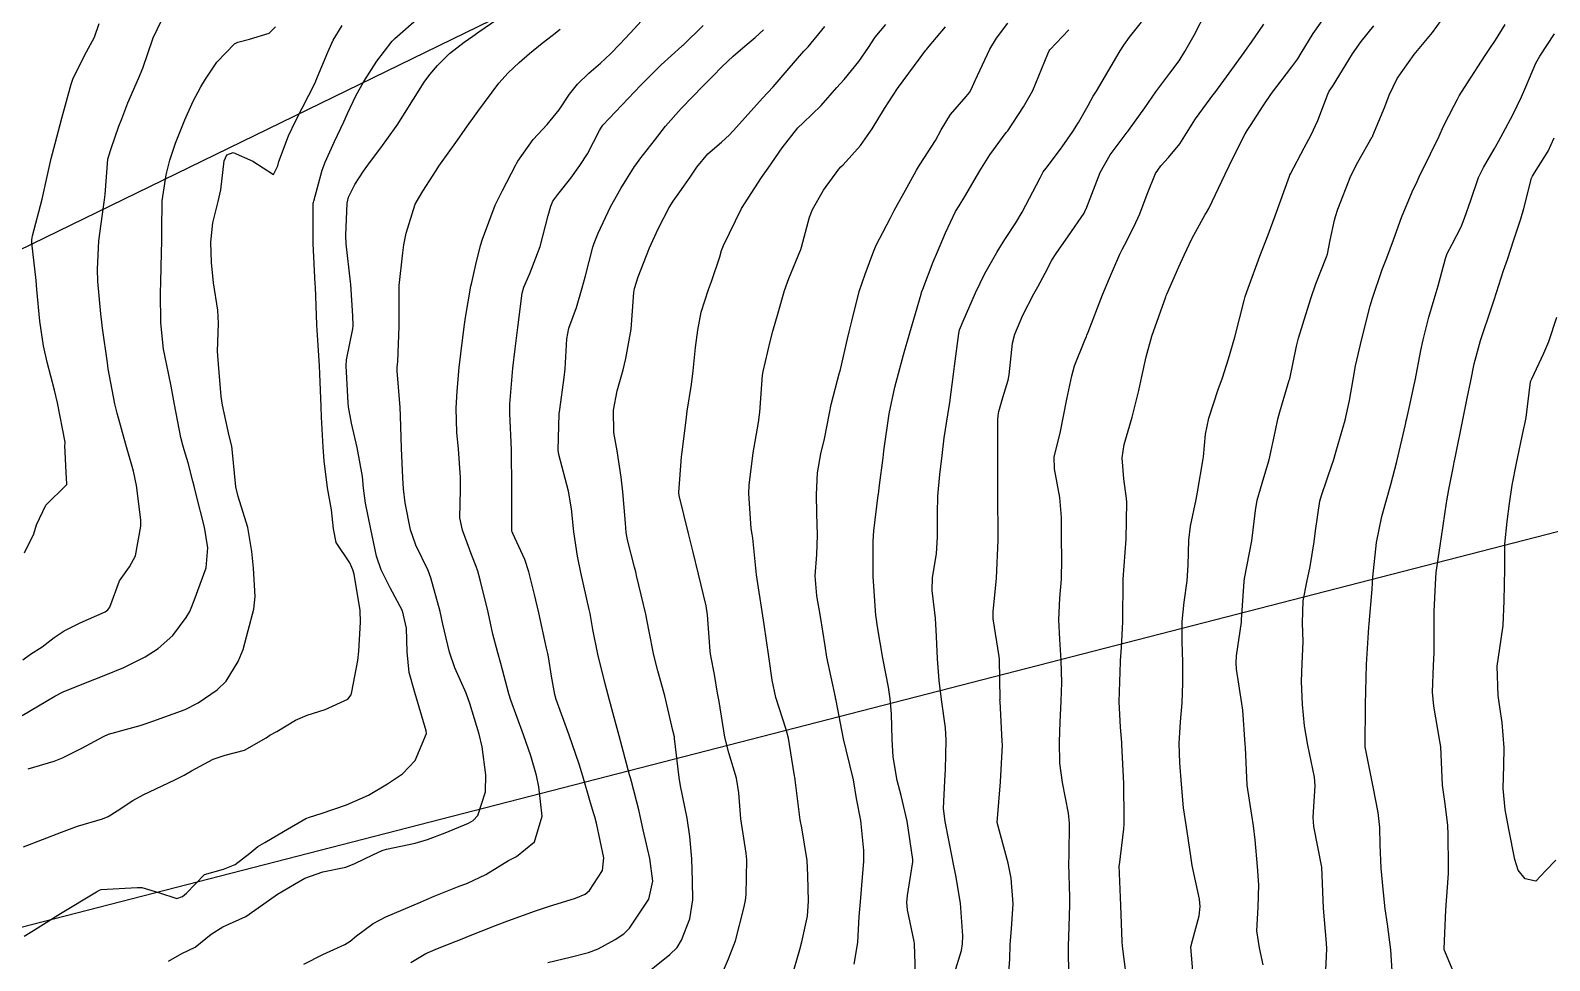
# Model space of a CAD drawing. Header units: metres. Extents: x 318500 to 325275, y 7408834 to 7428799.
# Drawn here: x 322029.2 to 322104, y 7423008.9 to 7423054.6 of the extents above; entities that cross this region are included whole.
import ezdxf

# ---------------------------------------------------------------- set-up
doc = ezdxf.new("R2010")
doc.units = ezdxf.units.M
doc.header["$MEASUREMENT"] = 0
doc.linetypes.add('CONTINUO', pattern=[0])
for name, color, linetype in [('Curvas de Nivel 1m', 11, 'Continuous'), ('Curvas de Nivel 5m', 15, 'Continuous'), ('TEXTO', 45, 'Continuous'), ('Vias Primárias', 230, 'Continuous')]:
    doc.layers.add(name, color=color, linetype=linetype)

msp = doc.modelspace()

# ---------------------------------------------------------------- linework, layer by layer
at = {"layer": 'Curvas de Nivel 1m', "flags": 128}
for points, elevation in [([(322028.88, 7423023.708), (322029.259, 7423023.98), (322029.818, 7423024.346), (322030.422, 7423024.812), (322030.902, 7423025.135), (322031.693, 7423025.534), (322032.917, 7423026.074), (322033.057, 7423026.159), (322033.155, 7423026.298), (322033.629, 7423027.597), (322034.115, 7423028.288), (322034.415, 7423028.818), (322034.677, 7423030.283), (322034.674, 7423030.584), (322034.466, 7423032.285), (322034.312, 7423032.982), (322033.933, 7423034.291), (322033.51, 7423035.829), (322033.405, 7423036.296), (322033.076, 7423038.011), (322033.032, 7423038.301), (322032.796, 7423040.004), (322032.755, 7423040.305), (322032.703, 7423040.709), (322032.563, 7423042.309), (322032.543, 7423042.905), (322032.615, 7423044.308), (322032.834, 7423045.971), (322032.889, 7423046.313), (322032.923, 7423046.574), (322033.061, 7423048.311), (322033.084, 7423048.44), (322033.218, 7423048.841), (322033.603, 7423049.935), (322033.735, 7423050.303), (322034.042, 7423051.092), (322034.565, 7423052.29), (322034.77, 7423052.785), (322035.29, 7423054.28), (322035.944, 7423055.637)], 779), ([(322077.319, 7423007.71), (322077.407, 7423009.002), (322077.435, 7423009.709), (322077.499, 7423010.49), (322077.571, 7423011.707), (322077.475, 7423012.983), (322077.332, 7423013.711), (322076.79, 7423015.72), (322076.955, 7423017.718), (322077.044, 7423019.51), (322077.037, 7423019.717), (322076.93, 7423021.658), (322076.929, 7423021.719), (322076.931, 7423021.779), (322076.907, 7423023.72), (322076.892, 7423023.869), (322076.593, 7423025.725), (322076.586, 7423026.064), (322076.75, 7423027.723), (322076.837, 7423029.59), (322076.84, 7423029.722), (322076.834, 7423029.861), (322076.823, 7423031.723), (322076.826, 7423031.9), (322076.815, 7423033.723), (322076.826, 7423035.502), (322076.838, 7423035.723), (322076.868, 7423035.908), (322077.063, 7423036.603), (322077.336, 7423037.456), (322077.388, 7423037.715), (322077.549, 7423039.268), (322077.657, 7423039.712), (322078.056, 7423040.643), (322078.594, 7423041.698), (322078.785, 7423042.046), (322079.145, 7423042.721), (322079.481, 7423043.361), (322079.685, 7423043.685), (322080.305, 7423044.547), (322081.065, 7423045.671), (322081.109, 7423045.752), (322081.193, 7423045.954), (322081.856, 7423047.66), (322082.343, 7423048.534), (322083.183, 7423049.641), (322083.208, 7423049.673), (322083.241, 7423049.723), (322084.046, 7423050.841), (322084.593, 7423051.62), (322085.279, 7423052.543), (322085.735, 7423053.156), (322086.021, 7423053.603), (322086.482, 7423054.419), (322087.079, 7423055.592)], 794), ([(322083.154, 7423008.1), (322082.953, 7423009.636), (322082.944, 7423009.869), (322082.873, 7423011.638), (322082.795, 7423013.604), (322082.798, 7423013.639), (322083.016, 7423015.407), (322083.029, 7423015.636), (322083.031, 7423015.875), (322083.012, 7423017.637), (322082.926, 7423019.551), (322082.922, 7423019.639), (322082.851, 7423020.396), (322082.795, 7423021.641), (322082.86, 7423023.611), (322082.861, 7423023.64), (322082.86, 7423023.671), (322082.9, 7423024.307), (322082.978, 7423025.58), (322082.978, 7423025.639), (322082.979, 7423027.61), (322082.984, 7423027.639), (322082.984, 7423027.674), (322083.135, 7423029.638), (322083.171, 7423031.464), (322083.158, 7423031.638), (322083.015, 7423032.609), (322082.943, 7423033.641), (322083.037, 7423034.295), (322083.423, 7423035.634), (322083.758, 7423036.942), (322083.907, 7423037.628), (322084.113, 7423038.606), (322084.399, 7423039.621), (322085.078, 7423041.559), (322085.097, 7423041.61), (322085.131, 7423041.69), (322085.731, 7423043.025), (322085.987, 7423043.602), (322086.363, 7423044.407), (322087.019, 7423045.592), (322087.087, 7423045.695), (322087.193, 7423045.894), (322087.995, 7423047.578), (322088.399, 7423048.396), (322088.989, 7423049.564), (322089.083, 7423049.722), (322089.246, 7423049.972), (322089.875, 7423050.936), (322090.28, 7423051.545), (322091.283, 7423052.86), (322091.572, 7423053.242), (322091.746, 7423053.525), (322092.323, 7423054.502), (322093.048, 7423055.513)], 796), ([(322089.875, 7423008.719), (322089.696, 7423009.545), (322089.56, 7423010.389), (322089.627, 7423011.547), (322089.652, 7423012.641), (322089.592, 7423013.548), (322089.473, 7423014.856), (322089.401, 7423015.551), (322089.321, 7423016.077), (322089.083, 7423017.556), (322089, 7423019.395), (322088.994, 7423019.558), (322088.865, 7423021.227), (322088.828, 7423021.561), (322088.565, 7423023.243), (322088.544, 7423023.565), (322088.562, 7423023.898), (322088.803, 7423025.562), (322088.813, 7423025.67), (322088.932, 7423027.56), (322088.951, 7423027.704), (322089.307, 7423029.555), (322089.499, 7423031.046), (322089.582, 7423031.551), (322089.901, 7423032.663), (322090.171, 7423033.543), (322090.484, 7423034.978), (322090.598, 7423035.537), (322090.691, 7423035.9), (322091.075, 7423037.178), (322091.157, 7423037.451), (322091.176, 7423037.529), (322091.509, 7423039.121), (322091.611, 7423039.525), (322091.968, 7423040.675), (322092.234, 7423041.519), (322092.469, 7423042.188), (322092.991, 7423043.512), (322093.03, 7423043.644), (322093.172, 7423044.34), (322093.374, 7423045.32), (322093.431, 7423045.506), (322093.547, 7423045.858), (322094.19, 7423047.495), (322094.533, 7423048.177), (322095.239, 7423049.424), (322095.263, 7423049.457), (322095.272, 7423049.48), (322095.853, 7423050.883), (322096.065, 7423051.472), (322096.465, 7423052.282), (322097.29, 7423053.46), (322098.202, 7423054.551), (322098.83, 7423055.437)], 798), ([(322028.914, 7423014.509), (322030.774, 7423015.233), (322031.565, 7423015.531), (322032.784, 7423015.892), (322033.074, 7423016.008), (322033.517, 7423016.293), (322034.28, 7423016.8), (322034.798, 7423017.07), (322036.354, 7423017.806), (322036.808, 7423018.045), (322037.171, 7423018.245), (322038.229, 7423018.819), (322038.822, 7423019.023), (322039.776, 7423019.261), (322040.835, 7423019.877), (322041.028, 7423020.006), (322041.363, 7423020.192), (322042.29, 7423020.737), (322042.852, 7423020.984), (322043.747, 7423021.266), (322044.864, 7423021.77), (322045.014, 7423021.992), (322045.051, 7423022.138), (322045.344, 7423023.676), (322045.397, 7423024.135), (322045.486, 7423025.56), (322045.47, 7423026.134), (322045.17, 7423027.914), (322045.105, 7423028.138), (322044.953, 7423028.473), (322044.289, 7423029.475), (322044.156, 7423030.152), (322044.058, 7423031.079), (322043.85, 7423032.162), (322043.687, 7423033.489), (322043.646, 7423034.164), (322043.566, 7423035.641), (322043.539, 7423036.165), (322043.475, 7423037.765), (322043.456, 7423038.166), (322043.349, 7423039.916), (322043.34, 7423040.168), (322043.26, 7423042.037), (322043.253, 7423042.169), (322043.16, 7423044.17), (322043.154, 7423046.145), (322043.157, 7423046.17), (322043.163, 7423046.187), (322043.181, 7423046.256), (322043.598, 7423047.772), (322043.739, 7423048.165), (322044.202, 7423049.184), (322044.661, 7423050.156), (322044.838, 7423050.56), (322045.253, 7423051.435), (322045.643, 7423052.144), (322046.278, 7423053.132), (322047.04, 7423054.124), (322047.163, 7423054.25), (322047.294, 7423054.37), (322048.231, 7423055.182)], 782), ([(322028.939, 7423010.124), (322029.312, 7423010.351), (322030.719, 7423011.235), (322032.502, 7423012.303), (322032.642, 7423012.39), (322032.732, 7423012.42), (322034.502, 7423012.514), (322034.733, 7423012.512), (322035.542, 7423012.268), (322036.45, 7423011.977), (322036.728, 7423012.08), (322036.922, 7423012.247), (322037.815, 7423013.163), (322038.748, 7423013.417), (322039.318, 7423013.648), (322040.037, 7423014.207), (322040.438, 7423014.531), (322040.768, 7423014.723), (322041.692, 7423015.271), (322042.786, 7423015.909), (322042.972, 7423015.982), (322043.548, 7423016.159), (322044.794, 7423016.588), (322045.87, 7423017.058), (322046.805, 7423017.611), (322047.551, 7423018.109), (322048.16, 7423018.759), (322048.721, 7423020.092), (322048.715, 7423020.219), (322048.146, 7423022.101), (322047.868, 7423023.093), (322047.768, 7423024.107), (322047.742, 7423025.273), (322047.537, 7423026.111), (322046.937, 7423027.253), (322046.491, 7423028.125), (322046.272, 7423028.811), (322045.985, 7423030.13), (322045.722, 7423031.406), (322045.632, 7423032.141), (322045.576, 7423032.712), (322045.312, 7423034.146), (322045.038, 7423035.342), (322044.885, 7423036.152), (322044.865, 7423036.339), (322044.773, 7423038.153), (322044.788, 7423038.448), (322045.098, 7423039.981), (322045.123, 7423040.15), (322045.107, 7423040.622), (322045.008, 7423042.151), (322044.996, 7423042.287), (322044.771, 7423044.154), (322044.754, 7423044.564), (322044.831, 7423046.153), (322044.894, 7423046.443), (322045.194, 7423047.079), (322045.622, 7423047.725), (322045.93, 7423048.139), (322046.483, 7423048.87), (322047.237, 7423049.931), (322047.317, 7423050.041), (322047.366, 7423050.118), (322047.562, 7423050.435), (322048.615, 7423052.1), (322048.89, 7423052.472), (322049.272, 7423052.922), (322049.855, 7423053.511), (322050.573, 7423054.077), (322051.001, 7423054.367), (322051.298, 7423054.579), (322052.178, 7423055.185)], 783), ([(322028.949, 7423028.971), (322029.408, 7423029.909), (322029.549, 7423030.351), (322030.01, 7423031.319), (322030.999, 7423032.286), (322031.026, 7423032.303), (322031.033, 7423032.33), (322031.034, 7423032.363), (322031.006, 7423032.913), (322030.946, 7423034.258), (322030.95, 7423034.331), (322030.948, 7423034.405), (322030.58, 7423036.337), (322030.431, 7423036.968), (322030.064, 7423038.345), (322029.882, 7423039.142), (322029.704, 7423040.351), (322029.563, 7423041.914), (322029.522, 7423042.354), (322029.313, 7423044.202), (322029.312, 7423044.358), (322029.351, 7423044.546), (322029.826, 7423046.35), (322030.07, 7423047.474), (322030.268, 7423048.344), (322030.468, 7423049.095), (322030.796, 7423050.337), (322031.257, 7423052.012), (322031.332, 7423052.256), (322031.362, 7423052.329), (322032.001, 7423053.601), (322032.397, 7423054.319), (322032.624, 7423054.993)], 778), ([(322029.133, 7423018.355), (322030.42, 7423018.732), (322030.818, 7423018.885), (322031.778, 7423019.363), (322032.835, 7423019.947), (322033.083, 7423020.051), (322033.928, 7423020.289), (322034.643, 7423020.481), (322034.843, 7423020.541), (322035.26, 7423020.688), (322036.855, 7423021.271), (322037.498, 7423021.603), (322038.439, 7423022.226), (322038.874, 7423022.666), (322039.47, 7423023.628), (322039.708, 7423024.212), (322039.957, 7423025.156), (322040.229, 7423026.207), (322040.307, 7423026.825), (322040.218, 7423028.207), (322040.131, 7423029.029), (322039.934, 7423030.21), (322039.465, 7423031.743), (322039.344, 7423032.217), (322039.17, 7423034.067), (322039.15, 7423034.219), (322039.027, 7423034.714), (322038.687, 7423036.225), (322038.627, 7423036.656), (322038.49, 7423038.236), (322038.45, 7423038.873), (322038.49, 7423040.236), (322038.456, 7423040.891), (322038.252, 7423042.239), (322038.144, 7423043.241), (322038.119, 7423044.24), (322038.215, 7423045.194), (322038.487, 7423046.237), (322038.607, 7423046.817), (322038.78, 7423048.234), (322038.909, 7423048.539), (322039.216, 7423048.652), (322040.185, 7423048.215), (322041.201, 7423047.572), (322041.413, 7423047.991), (322041.468, 7423048.196), (322041.947, 7423049.471), (322042.289, 7423050.184), (322043.259, 7423052.104), (322043.275, 7423052.154), (322043.285, 7423052.17), (322043.867, 7423053.578), (322044.138, 7423054.162), (322044.572, 7423054.886)], 781), ([(322036.045, 7423008.904), (322036.695, 7423009.268), (322037.35, 7423009.59), (322038.139, 7423010.229), (322038.714, 7423010.583), (322039.836, 7423011.092), (322040.725, 7423011.715), (322041.406, 7423012.19), (322042.235, 7423012.68), (322042.742, 7423012.981), (322043.623, 7423013.281), (322044.751, 7423013.519), (322045.197, 7423013.692), (322046.091, 7423014.127), (322046.553, 7423014.333), (322046.764, 7423014.396), (322048.17, 7423014.698), (322048.772, 7423014.874), (322049.645, 7423015.209), (322050.784, 7423015.673), (322051.027, 7423015.817), (322051.254, 7423016.055), (322051.632, 7423017.222), (322051.638, 7423018.052), (322051.458, 7423019.426), (322051.314, 7423020.055), (322050.862, 7423021.557), (322050.677, 7423022.063), (322050.126, 7423023.321), (322049.853, 7423024.08), (322049.53, 7423025.464), (322049.392, 7423026.085), (322048.945, 7423027.733), (322048.81, 7423028.092), (322048.205, 7423029.344), (322047.932, 7423030.106), (322047.682, 7423031.418), (322047.596, 7423032.111), (322047.556, 7423032.662), (322047.495, 7423034.113), (322047.449, 7423035.709), (322047.428, 7423036.114), (322047.284, 7423037.91), (322047.288, 7423038.117), (322047.318, 7423038.352), (322047.387, 7423040.116), (322047.376, 7423041.866), (322047.387, 7423042.116), (322047.554, 7423043.714), (322047.616, 7423044.113), (322047.732, 7423044.678), (322048.174, 7423046.105), (322048.541, 7423046.748), (322049.205, 7423047.764), (322049.329, 7423047.968), (322049.415, 7423048.088), (322050.168, 7423049.138), (322050.82, 7423050.074), (322050.998, 7423050.317), (322051.246, 7423050.66), (322052.285, 7423052.055), (322052.748, 7423052.568), (322053.275, 7423053.065), (322053.794, 7423053.52), (322054.406, 7423054.023), (322054.908, 7423054.404), (322055.3, 7423054.709)], 784), ([(322047.959, 7423008.833), (322048.698, 7423009.273), (322049.265, 7423009.518), (322050.639, 7423010.061), (322050.71, 7423010.087), (322052.113, 7423010.649), (322052.718, 7423010.885), (322054.081, 7423011.377), (322054.726, 7423011.589), (322056.061, 7423011.99), (322056.53, 7423012.186), (322056.736, 7423012.363), (322057.374, 7423013.35), (322057.453, 7423013.973), (322057.091, 7423015.68), (322056.999, 7423015.987), (322056.95, 7423016.146), (322056.797, 7423016.687), (322056.419, 7423017.994), (322056.235, 7423018.58), (322055.748, 7423020.001), (322055.11, 7423021.764), (322055.037, 7423022.008), (322054.879, 7423022.903), (322054.725, 7423023.849), (322054.691, 7423024.013), (322054.631, 7423024.277), (322054.25, 7423026.02), (322054.034, 7423026.923), (322053.759, 7423028.028), (322053.562, 7423028.637), (322052.969, 7423029.924), (322052.935, 7423030.006), (322052.923, 7423030.041), (322052.922, 7423030.09), (322052.925, 7423032.041), (322052.925, 7423032.117), (322052.899, 7423034.042), (322052.824, 7423035.819), (322052.82, 7423036.043), (322052.827, 7423036.27), (322052.975, 7423038.042), (322053.09, 7423038.995), (322053.222, 7423040.038), (322053.434, 7423041.727), (322053.514, 7423042.034), (322053.8, 7423042.691), (322054.31, 7423044.023), (322054.714, 7423045.556), (322054.835, 7423046.015), (322054.941, 7423046.256), (322055.189, 7423046.586), (322055.827, 7423047.377), (322056.273, 7423047.999), (322056.635, 7423048.579), (322057.236, 7423049.722), (322057.332, 7423049.895), (322057.405, 7423049.988), (322059.26, 7423051.96), (322060.268, 7423052.952), (322061.289, 7423053.874), (322061.32, 7423053.9), (322061.346, 7423053.929), (322062.333, 7423054.891)], 786), ([(322054.692, 7423008.833), (322055.794, 7423009.091), (322056.7, 7423009.32), (322057.169, 7423009.509), (322057.999, 7423009.967), (322058.429, 7423010.247), (322058.716, 7423010.515), (322059.658, 7423011.946), (322059.854, 7423012.833), (322059.703, 7423013.946), (322059.375, 7423015.357), (322059.249, 7423015.953), (322059.172, 7423016.332), (322058.808, 7423017.721), (322058.755, 7423017.907), (322058.741, 7423017.961), (322058.709, 7423018.064), (322058.193, 7423019.97), (322057.961, 7423020.866), (322057.667, 7423021.978), (322057.493, 7423022.598), (322057.145, 7423023.986), (322056.908, 7423025.195), (322056.769, 7423025.992), (322056.727, 7423026.188), (322056.317, 7423027.996), (322056.159, 7423028.797), (322055.979, 7423030), (322055.85, 7423031.139), (322055.702, 7423032.003), (322055.227, 7423033.808), (322055.196, 7423034.008), (322055.256, 7423035.8), (322055.275, 7423036.008), (322055.494, 7423037.585), (322055.543, 7423038.005), (322055.62, 7423039.479), (322055.728, 7423040.004), (322056.098, 7423041.023), (322056.385, 7423041.997), (322056.547, 7423042.587), (322056.908, 7423043.993), (322056.969, 7423044.185), (322057.167, 7423044.683), (322057.772, 7423045.981), (322058.285, 7423046.883), (322058.962, 7423047.964), (322059.063, 7423048.111), (322059.215, 7423048.319), (322059.937, 7423049.242), (322060.475, 7423049.941), (322061.249, 7423050.817), (322061.803, 7423051.376), (322062.329, 7423051.919), (322062.793, 7423052.389), (322063.274, 7423052.87), (322063.807, 7423053.377), (322064.392, 7423053.893), (322064.885, 7423054.297), (322065.302, 7423054.67)], 787), ([(322059.11, 7423007.954), (322060.699, 7423009.221), (322061.059, 7423009.572), (322061.27, 7423009.924), (322061.668, 7423010.973), (322061.822, 7423011.919), (322061.813, 7423012.851), (322061.772, 7423013.92), (322061.675, 7423015.022), (322061.538, 7423015.923), (322061.224, 7423017.508), (322061.156, 7423017.927), (322060.928, 7423019.84), (322060.914, 7423019.929), (322060.845, 7423020.24), (322060.449, 7423021.936), (322060.108, 7423023.167), (322059.901, 7423023.945), (322059.666, 7423025.191), (322059.508, 7423025.951), (322059.059, 7423027.848), (322059.037, 7423027.959), (322059.021, 7423028.029), (322058.953, 7423028.266), (322058.611, 7423029.61), (322058.548, 7423029.966), (322058.512, 7423030.432), (322058.381, 7423031.969), (322058.3, 7423032.681), (322058.105, 7423033.974), (322057.944, 7423034.882), (322057.92, 7423035.977), (322058.103, 7423036.936), (322058.398, 7423037.97), (322058.536, 7423038.52), (322058.79, 7423039.965), (322058.927, 7423041.762), (322058.96, 7423041.963), (322059.139, 7423042.534), (322059.696, 7423043.952), (322060.124, 7423044.901), (322060.664, 7423045.938), (322060.863, 7423046.256), (322061.192, 7423046.714), (322061.696, 7423047.432), (322062.025, 7423047.922), (322062.561, 7423048.575), (322063.229, 7423049.151), (322063.627, 7423049.511), (322063.974, 7423049.899), (322065.254, 7423051.31), (322065.766, 7423051.872), (322066.463, 7423052.672), (322067.287, 7423053.633), (322067.391, 7423053.746), (322067.489, 7423053.848), (322068.311, 7423054.834)], 788), ([(322063.108, 7423007.904), (322063.585, 7423009.008), (322063.926, 7423009.892), (322064.337, 7423011.497), (322064.412, 7423011.885), (322064.446, 7423012.172), (322064.485, 7423013.884), (322064.45, 7423014.199), (322064.181, 7423015.889), (322064.083, 7423017.171), (322063.971, 7423017.893), (322063.592, 7423019.135), (322063.393, 7423019.902), (322063.114, 7423021.658), (322063.072, 7423021.907), (322063.041, 7423022.076), (322062.881, 7423022.989), (322062.71, 7423023.912), (322062.679, 7423024.127), (322062.539, 7423025.914), (322062.472, 7423026.369), (322062.1, 7423027.918), (322061.818, 7423029.065), (322061.613, 7423029.924), (322061.147, 7423031.779), (322061.127, 7423031.929), (322061.27, 7423033.684), (322061.301, 7423033.927), (322061.489, 7423035.483), (322061.543, 7423035.925), (322061.75, 7423037.243), (322061.846, 7423037.922), (322061.957, 7423039.061), (322062.07, 7423039.92), (322062.236, 7423040.802), (322062.588, 7423041.915), (322062.743, 7423042.307), (322063.154, 7423043.521), (322063.241, 7423043.827), (322063.267, 7423043.908), (322063.334, 7423044.079), (322064.223, 7423045.894), (322065.205, 7423047.418), (322065.522, 7423047.875), (322066.21, 7423048.88), (322066.991, 7423049.854), (322067.243, 7423050.106), (322068.13, 7423050.963), (322068.908, 7423051.834), (322069.076, 7423052.019), (322069.266, 7423052.232), (322069.985, 7423053.114), (322070.464, 7423053.812), (322070.795, 7423054.31), (322071.307, 7423054.935)], 789), ([(322069.751, 7423008.757), (322069.936, 7423009.812), (322070.011, 7423011.099), (322070.063, 7423011.81), (322070.126, 7423012.423), (322070.236, 7423013.808), (322070.24, 7423014.336), (322070.079, 7423015.811), (322069.879, 7423016.892), (322069.723, 7423017.816), (322069.367, 7423019.287), (322069.23, 7423019.824), (322068.868, 7423021.703), (322068.839, 7423021.83), (322068.832, 7423021.869), (322068.415, 7423023.835), (322068.331, 7423024.403), (322068.104, 7423025.838), (322067.916, 7423026.859), (322067.84, 7423027.841), (322067.915, 7423028.886), (322067.96, 7423029.84), (322067.925, 7423030.902), (322067.901, 7423031.841), (322067.948, 7423032.908), (322068.111, 7423033.839), (322068.297, 7423034.578), (322068.542, 7423035.835), (322068.626, 7423036.265), (322069.039, 7423037.83), (322069.048, 7423037.863), (322069.082, 7423037.984), (322069.437, 7423039.493), (322069.517, 7423039.824), (322069.642, 7423040.349), (322070.001, 7423041.817), (322070.294, 7423042.662), (322070.722, 7423043.807), (322070.848, 7423044.121), (322071.174, 7423044.706), (322071.546, 7423045.433), (322071.722, 7423045.792), (322072.358, 7423046.939), (322072.82, 7423047.776), (322072.966, 7423048.022), (322073.22, 7423048.404), (322073.754, 7423049.243), (322074.037, 7423049.762), (322074.494, 7423050.515), (322075.265, 7423051.393), (322075.425, 7423051.59), (322075.519, 7423051.746), (322075.714, 7423052.183), (322076.435, 7423053.733), (322076.752, 7423054.274), (322077.309, 7423055.007)], 791), ([(322072.795, 7423007.769), (322072.729, 7423009.75), (322072.73, 7423009.77), (322072.711, 7423009.863), (322072.375, 7423011.424), (322072.354, 7423011.776), (322072.388, 7423012.123), (322072.638, 7423013.772), (322072.64, 7423013.894), (322072.364, 7423015.776), (322072.068, 7423017.047), (322071.875, 7423017.784), (322071.674, 7423018.941), (322071.63, 7423019.788), (322071.595, 7423021.053), (322071.531, 7423021.79), (322071.447, 7423022.362), (322071.175, 7423023.796), (322070.913, 7423025.334), (322070.84, 7423025.801), (322070.83, 7423025.893), (322070.691, 7423027.804), (322070.694, 7423029.531), (322070.701, 7423029.804), (322070.721, 7423030.057), (322070.941, 7423031.801), (322070.948, 7423031.854), (322071.007, 7423032.287), (322071.187, 7423033.638), (322071.202, 7423033.797), (322071.218, 7423033.983), (322071.472, 7423035.794), (322071.752, 7423037.107), (322071.93, 7423037.787), (322072.18, 7423038.697), (322072.499, 7423039.779), (322073.045, 7423041.687), (322073.07, 7423041.771), (322073.086, 7423041.815), (322073.132, 7423041.934), (322073.644, 7423043.274), (322073.848, 7423043.763), (322074.242, 7423044.691), (322074.745, 7423045.754), (322074.914, 7423046.031), (322075.197, 7423046.479), (322075.937, 7423047.739), (322076.429, 7423048.525), (322077.239, 7423049.629), (322077.278, 7423049.681), (322077.308, 7423049.719), (322078.08, 7423050.886), (322078.539, 7423051.701), (322079.288, 7423053.494), (322079.343, 7423053.636), (322079.386, 7423053.689), (322080.31, 7423054.675)], 792), ([(322074.688, 7423008.311), (322075.029, 7423009.421), (322075.084, 7423009.744), (322075.106, 7423010.136), (322074.994, 7423011.746), (322074.75, 7423013.107), (322074.625, 7423013.751), (322074.595, 7423013.919), (322074.231, 7423015.756), (322074.158, 7423016.395), (322074.214, 7423017.756), (322074.254, 7423018.321), (322074.287, 7423019.756), (322074.242, 7423020.364), (322074.055, 7423021.758), (322073.944, 7423022.695), (322073.852, 7423023.76), (322073.811, 7423024.857), (322073.752, 7423025.762), (322073.589, 7423027.115), (322073.611, 7423027.763), (322073.81, 7423028.913), (322073.851, 7423029.761), (322073.85, 7423030.898), (322073.879, 7423031.761), (322073.964, 7423032.813), (322074.085, 7423033.759), (322074.184, 7423034.613), (322074.36, 7423035.757), (322074.462, 7423036.353), (322074.637, 7423037.754), (322074.689, 7423038.151), (322074.9, 7423039.752), (322074.94, 7423039.924), (322075.116, 7423040.351), (322075.72, 7423041.741), (322076.186, 7423042.693), (322076.771, 7423043.726), (322076.918, 7423043.969), (322077.17, 7423044.371), (322077.705, 7423045.189), (322078.02, 7423045.708), (322078.907, 7423047.394), (322079.06, 7423047.692), (322079.12, 7423047.783), (322079.213, 7423047.896), (322079.987, 7423048.924), (322080.518, 7423049.677), (322080.795, 7423050.126), (322081.259, 7423050.956), (322081.519, 7423051.413), (322081.667, 7423051.664), (322082.234, 7423052.611), (322082.843, 7423053.647), (322083.014, 7423053.925), (322083.3, 7423054.321), (322083.896, 7423055.046)], 793), ([(322086.466, 7423007.809), (322086.322, 7423009.594), (322086.391, 7423009.916), (322086.725, 7423011.121), (322086.77, 7423011.589), (322086.735, 7423011.952), (322086.376, 7423013.594), (322086.309, 7423014.052), (322086.083, 7423015.597), (322085.961, 7423016.436), (322085.853, 7423017.6), (322085.777, 7423018.649), (322085.74, 7423019.601), (322085.799, 7423020.657), (322085.881, 7423021.6), (322085.919, 7423022.561), (322085.924, 7423023.6), (322085.895, 7423024.611), (322085.888, 7423025.6), (322085.983, 7423026.551), (322086.13, 7423027.598), (322086.19, 7423028.365), (322086.214, 7423029.598), (322086.29, 7423030.287), (322086.571, 7423031.594), (322086.644, 7423031.955), (322086.916, 7423033.591), (322086.929, 7423033.693), (322087.042, 7423034.801), (322087.192, 7423035.588), (322087.654, 7423036.998), (322087.868, 7423037.578), (322088.168, 7423038.5), (322088.474, 7423039.57), (322088.93, 7423041.365), (322088.988, 7423041.562), (322089.136, 7423041.983), (322089.708, 7423043.552), (322090.115, 7423044.607), (322090.466, 7423045.541), (322091.163, 7423047.484), (322091.18, 7423047.53), (322091.189, 7423047.551), (322091.211, 7423047.59), (322091.885, 7423048.869), (322092.236, 7423049.52), (322092.555, 7423050.213), (322093.049, 7423051.512), (322093.125, 7423051.658), (322093.274, 7423051.895), (322094.263, 7423053.495), (322094.687, 7423054.101), (322095.311, 7423054.868)], 797), ([(322092.923, 7423007.745), (322092.997, 7423009.506), (322092.984, 7423009.777), (322092.834, 7423011.508), (322092.76, 7423013.51), (322092.363, 7423015.514), (322092.336, 7423015.973), (322092.428, 7423017.514), (322092.394, 7423017.937), (322092.067, 7423019.518), (322091.908, 7423020.466), (322091.802, 7423021.521), (322091.756, 7423022.647), (322091.794, 7423023.521), (322091.837, 7423024.589), (322091.8, 7423025.521), (322091.844, 7423026.613), (322092.012, 7423027.519), (322092.18, 7423028.296), (322092.378, 7423029.516), (322092.446, 7423030.047), (322092.66, 7423031.513), (322092.735, 7423031.781), (322093.016, 7423032.599), (322093.253, 7423033.28), (322093.324, 7423033.506), (322093.448, 7423033.917), (322093.898, 7423035.497), (322094.111, 7423036.448), (322094.291, 7423037.492), (322094.419, 7423038.161), (322094.718, 7423039.486), (322095.126, 7423041.108), (322095.24, 7423041.478), (322095.73, 7423042.893), (322095.948, 7423043.468), (322096.279, 7423044.358), (322096.672, 7423045.458), (322097.203, 7423046.717), (322097.439, 7423047.216), (322097.547, 7423047.447), (322098.099, 7423048.575), (322098.527, 7423049.441), (322098.748, 7423049.937), (322099.263, 7423050.964), (322099.424, 7423051.271), (322099.518, 7423051.426), (322099.921, 7423052.065), (322100.787, 7423053.408), (322100.991, 7423053.708), (322101.301, 7423054.164), (322101.772, 7423054.937)], 799), ([(322099.625, 7423007.416), (322098.833, 7423009.303), (322098.789, 7423009.429), (322098.778, 7423009.497), (322098.858, 7423011.428), (322098.982, 7423013.201), (322098.986, 7423013.427), (322098.962, 7423015.253), (322098.959, 7423015.427), (322098.945, 7423015.581), (322098.803, 7423016.739), (322098.707, 7423017.431), (322098.689, 7423017.554), (322098.601, 7423019.432), (322098.567, 7423019.71), (322098.26, 7423021.436), (322098.199, 7423022.115), (322098.256, 7423023.436), (322098.282, 7423024.053), (322098.28, 7423025.436), (322098.283, 7423026.084), (322098.343, 7423027.436), (322098.387, 7423028.005), (322098.594, 7423029.434), (322098.649, 7423029.759), (322098.89, 7423031.431), (322098.903, 7423031.529), (322099.01, 7423032.076), (322099.232, 7423033.222), (322099.268, 7423033.426), (322099.323, 7423033.715), (322099.666, 7423035.421), (322099.91, 7423036.575), (322100.082, 7423037.415), (322100.253, 7423038.252), (322100.565, 7423039.408), (322101.127, 7423041.109), (322101.228, 7423041.399), (322101.697, 7423042.85), (322101.881, 7423043.393), (322102.203, 7423044.361), (322102.538, 7423045.387), (322102.692, 7423045.888), (322103.073, 7423047.381), (322103.112, 7423047.48), (322103.214, 7423047.639), (322103.884, 7423048.717), (322104.175, 7423049.366)], 801), ([(322104.264, 7423013.859), (322103.774, 7423013.36), (322103.287, 7423012.829), (322102.754, 7423012.942), (322102.404, 7423013.375), (322102.255, 7423013.891), (322101.955, 7423015.383), (322101.772, 7423016.358), (322101.68, 7423017.387), (322101.705, 7423018.508), (322101.724, 7423019.387), (322101.619, 7423020.629), (322101.516, 7423021.39), (322101.436, 7423021.952), (322101.381, 7423023.393), (322101.582, 7423024.718), (322101.68, 7423025.389), (322101.722, 7423026.604), (322101.743, 7423027.388), (322101.749, 7423028.179), (322101.764, 7423029.388), (322101.869, 7423030.505), (322101.98, 7423031.385), (322102.109, 7423032.288), (322102.326, 7423033.381), (322102.677, 7423035.006), (322102.758, 7423035.374), (322102.8, 7423035.627), (322103.023, 7423037.371), (322103.035, 7423037.416), (322103.082, 7423037.523), (322103.682, 7423038.784), (322103.919, 7423039.362), (322104.314, 7423040.55)], 802)]:
    msp.add_lwpolyline(points, dxfattribs=dict(at, elevation=elevation))
at = {"layer": 'Curvas de Nivel 5m', "flags": 128}
for points, elevation in [([(322028.846, 7423020.98), (322030.445, 7423021.925), (322030.858, 7423022.133), (322031.296, 7423022.323), (322032.409, 7423022.765), (322032.87, 7423022.937), (322033.838, 7423023.328), (322034.884, 7423023.86), (322035.537, 7423024.27), (322036.249, 7423024.91), (322036.913, 7423025.786), (322037.085, 7423026.08), (322037.156, 7423026.246), (322037.301, 7423026.621), (322037.89, 7423028.236), (322037.975, 7423029.214), (322037.805, 7423030.237), (322037.4, 7423031.838), (322037.295, 7423032.246), (322037.239, 7423032.484), (322037.011, 7423033.384), (322036.803, 7423034.039), (322036.741, 7423034.254), (322036.649, 7423034.632), (322036.333, 7423036.261), (322036.163, 7423037.165), (322035.941, 7423038.267), (322035.799, 7423038.982), (322035.657, 7423040.272), (322035.643, 7423041.752), (322035.657, 7423042.272), (322035.697, 7423043.726), (322035.712, 7423044.272), (322035.708, 7423044.814), (322035.718, 7423046.272), (322035.918, 7423047.55), (322036.111, 7423048.266), (322036.384, 7423049.101), (322036.843, 7423050.256), (322037.249, 7423051.166), (322037.632, 7423051.871), (322037.851, 7423052.244), (322038.42, 7423053.091), (322039.286, 7423053.985), (322039.443, 7423054.073), (322040.022, 7423054.219), (322040.992, 7423054.507), (322041.299, 7423054.818)], 780), ([(322042.689, 7423008.755), (322043.629, 7423009.223), (322044.704, 7423009.71), (322044.965, 7423009.878), (322045.282, 7423010.134), (322046.101, 7423010.741), (322046.72, 7423011.082), (322048.432, 7423011.799), (322048.728, 7423011.924), (322049.101, 7423012.084), (322050.258, 7423012.546), (322050.74, 7423012.733), (322051.64, 7423013.158), (322052.757, 7423013.837), (322052.889, 7423013.907), (322053.155, 7423014.034), (322054.036, 7423014.756), (322054.412, 7423016.016), (322054.253, 7423017.467), (322054.129, 7423018.02), (322053.862, 7423018.987), (322053.502, 7423020.03), (322052.865, 7423021.721), (322052.768, 7423022.041), (322052.373, 7423023.533), (322052.226, 7423024.05), (322051.993, 7423024.965), (322051.753, 7423026.058), (322051.368, 7423027.639), (322051.254, 7423028.065), (322051.176, 7423028.29), (322050.958, 7423028.839), (322050.498, 7423030.075), (322050.372, 7423030.683), (322050.398, 7423032.076), (322050.403, 7423032.679), (322050.294, 7423034.077), (322050.225, 7423034.891), (322050.187, 7423036.079), (322050.227, 7423036.914), (322050.339, 7423038.077), (322050.421, 7423038.742), (322050.582, 7423040.075), (322050.641, 7423040.54), (322050.907, 7423042.072), (322050.947, 7423042.257), (322051.146, 7423043.148), (322051.388, 7423044.067), (322051.479, 7423044.381), (322052.108, 7423046.056), (322052.466, 7423046.775), (322053.113, 7423048.041), (322053.147, 7423048.105), (322053.213, 7423048.212), (322053.973, 7423049.284), (322054.653, 7423050.019), (322055.247, 7423050.749), (322055.753, 7423051.507), (322056.148, 7423052.001), (322056.713, 7423052.551), (322057.276, 7423053.039), (322057.77, 7423053.495), (322058.236, 7423053.976), (322058.747, 7423054.519), (322059.307, 7423055.119)], 785), ([(322066.683, 7423008.068), (322067.081, 7423009.47), (322067.186, 7423009.845), (322067.464, 7423011.101), (322067.512, 7423011.842), (322067.486, 7423013.105), (322067.443, 7423013.843), (322067.177, 7423015.453), (322067.108, 7423015.847), (322066.857, 7423017.802), (322066.851, 7423017.85), (322066.814, 7423018.097), (322066.533, 7423019.855), (322066.412, 7423020.291), (322065.902, 7423021.865), (322065.724, 7423022.713), (322065.558, 7423023.87), (322065.336, 7423025.452), (322065.272, 7423025.875), (322064.95, 7423027.88), (322064.766, 7423029.681), (322064.738, 7423029.883), (322064.695, 7423030.163), (322064.578, 7423031.886), (322064.592, 7423032.3), (322064.783, 7423033.884), (322065.045, 7423035.381), (322065.124, 7423035.879), (322065.251, 7423037.704), (322065.274, 7423037.877), (322065.622, 7423039.353), (322065.757, 7423039.87), (322066.02, 7423040.768), (322066.326, 7423041.862), (322066.538, 7423042.46), (322067.118, 7423043.851), (322067.13, 7423043.881), (322067.162, 7423043.998), (322067.565, 7423045.466), (322067.706, 7423045.845), (322068.242, 7423046.798), (322069.011, 7423047.832), (322069.105, 7423047.938), (322069.213, 7423048.04), (322070.063, 7423048.982), (322070.64, 7423049.809), (322071.25, 7423050.817), (322071.893, 7423051.791), (322073.289, 7423053.681), (322073.331, 7423053.728), (322073.362, 7423053.769), (322074.247, 7423054.82)], 790), ([(322080.31, 7423008.049), (322080.302, 7423009.674), (322080.313, 7423010.075), (322080.37, 7423011.674), (322080.369, 7423012.04), (322080.32, 7423013.674), (322080.329, 7423014.112), (322080.35, 7423015.674), (322080.298, 7423016.172), (322080.001, 7423017.678), (322079.871, 7423018.633), (322079.848, 7423019.68), (322079.884, 7423020.65), (322079.933, 7423021.679), (322079.964, 7423022.595), (322079.94, 7423023.679), (322079.864, 7423024.722), (322079.825, 7423025.681), (322079.878, 7423026.739), (322079.952, 7423027.68), (322079.968, 7423028.672), (322079.955, 7423029.68), (322079.953, 7423030.713), (322079.873, 7423031.681), (322079.602, 7423033.104), (322079.593, 7423033.684), (322079.88, 7423034.843), (322080.054, 7423035.68), (322080.222, 7423036.519), (322080.458, 7423037.676), (322080.596, 7423038.167), (322081.106, 7423039.417), (322081.181, 7423039.597), (322081.204, 7423039.669), (322081.258, 7423039.814), (322081.974, 7423041.657), (322082.319, 7423042.475), (322082.821, 7423043.645), (322082.935, 7423043.872), (322083.17, 7423044.299), (322083.616, 7423045.201), (322083.8, 7423045.631), (322084.165, 7423046.591), (322084.579, 7423047.619), (322084.844, 7423047.987), (322085.222, 7423048.394), (322085.768, 7423049.069), (322086.101, 7423049.601), (322086.543, 7423050.305), (322087.265, 7423051.277), (322087.399, 7423051.457), (322087.491, 7423051.587), (322088.069, 7423052.369), (322088.932, 7423053.565), (322089.083, 7423053.774), (322089.298, 7423054.063), (322089.901, 7423054.961)], 795), ([(322096.245, 7423007.898), (322096.147, 7423009.458), (322095.982, 7423010.721), (322095.876, 7423011.463), (322095.768, 7423012.441), (322095.678, 7423013.466), (322095.625, 7423014.62), (322095.605, 7423015.468), (322095.534, 7423016.206), (322095.285, 7423017.473), (322094.882, 7423019.437), (322094.882, 7423019.479), (322094.906, 7423021.443), (322094.903, 7423021.48), (322094.907, 7423021.516), (322094.955, 7423023.479), (322095.074, 7423025.321), (322095.086, 7423025.478), (322095.236, 7423027.185), (322095.247, 7423027.476), (322095.257, 7423027.78), (322095.44, 7423029.473), (322095.7, 7423030.759), (322095.904, 7423031.466), (322096.155, 7423032.321), (322096.444, 7423033.459), (322096.866, 7423035.271), (322096.901, 7423035.452), (322096.93, 7423035.574), (322097.061, 7423036.153), (322097.301, 7423037.223), (322097.346, 7423037.447), (322097.633, 7423038.914), (322097.735, 7423039.444), (322098.011, 7423040.551), (322098.282, 7423041.438), (322098.478, 7423042.098), (322098.831, 7423043.433), (322098.92, 7423043.676), (322099.171, 7423044.144), (322099.608, 7423044.999), (322099.775, 7423045.421), (322100.078, 7423046.296), (322100.468, 7423047.411), (322100.712, 7423047.913), (322101.231, 7423048.806), (322101.444, 7423049.191), (322101.561, 7423049.397), (322102.152, 7423050.495), (322102.58, 7423051.387), (322102.791, 7423051.868), (322103.287, 7423053.045), (322103.471, 7423053.377), (322104.191, 7423054.483)], 800)]:
    msp.add_lwpolyline(points, dxfattribs=dict(at, elevation=elevation))
at = {"layer": 'TEXTO', "linetype": 'CONTINUO'}
for points in [[(321905.325, 7422983.76, 0), (322123.588, 7423090.084, 0)], [(321907.515, 7422979.358, 0), (322146.231, 7423040.796, 0)]]:
    msp.add_polyline3d(points, dxfattribs=at)
at = {"layer": 'Vias Primárias'}
for points in [[(323715.644, 7420145.548, 0), (323709.04, 7420132.939)], [(323831.088, 7420001.787, 0), (323833.844, 7420008.443, 0.220888)]]:
    msp.add_lwpolyline(points, format="xyb", dxfattribs=at)

doc.saveas('drawing.dxf')
